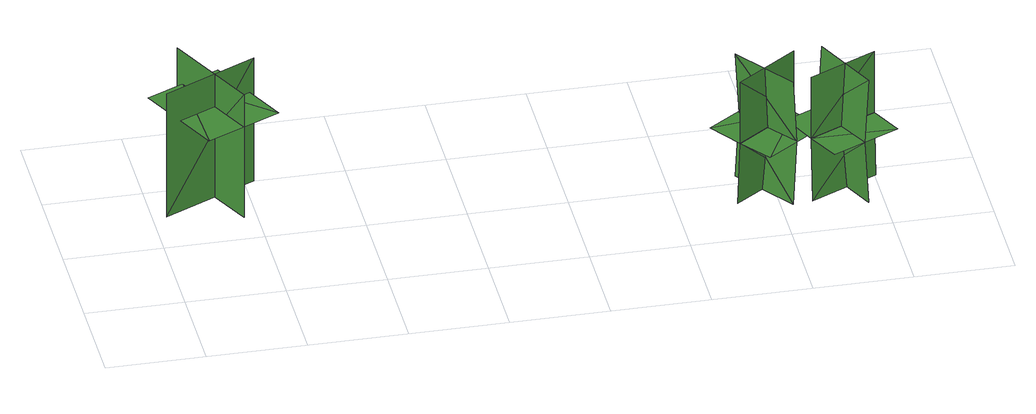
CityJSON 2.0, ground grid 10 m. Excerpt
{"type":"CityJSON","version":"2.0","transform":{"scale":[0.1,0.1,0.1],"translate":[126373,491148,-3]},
"CityObjects":{
"tree1":{"type":"SolitaryVegetationObject","geometry":[{"type":"MultiSurface","lod":"1","boundaries":[[[0,1,2]],[[0,2,3]],[[4,5,6]],[[4,6,7]],[[8,9,10]],[[8,10,11]],[[8,12,13]],[[8,13,9]]]}]},
"tree2":{"type":"SolitaryVegetationObject","geometry":[{"type":"MultiSurface","lod":"1","boundaries":[[[14,15,16]],[[14,16,17]],[[18,19,20]],[[18,20,21]],[[22,23,19]],[[22,19,18]],[[24,25,15]],[[24,15,14]],[[14,15,26]],[[14,26,27]],[[14,28,29]],[[14,29,15]]]}]},
"tree3":{"type":"SolitaryVegetationObject","geometry":[{"type":"MultiSurface","lod":"1","boundaries":[[[30,31,32]],[[30,32,33]],[[34,35,36]],[[34,36,37]],[[38,39,35]],[[38,35,34]],[[40,41,31]],[[40,31,30]],[[30,31,42]],[[30,42,43]],[[30,44,45]],[[30,45,31]]]}]}
},
"vertices":[
[37,215,17],[83,119,17],[83,119,158],[37,215,158],[10,136,17],[106,182,17],[106,182,158],[10,136,158],[41,207,121],[83,119,121],[121,137,121],[79,225,121],[3,189,121],[45,101,121],
[624,107,75],[562,62,75],[585,30,76],[647,74,76],[616,54,75],[572,116,75],[568,114,145],[612,52,145],[612,52,5],[568,114,5],[622,109,5],[560,65,5],[562,62,145],[624,107,145],[601,138,76],[539,94,76],
[628,42,85],[697,75,85],[680,111,86],[611,78,86],[645,92,85],[677,23,85],[681,25,155],[649,94,155],[649,94,15],[681,25,15],[629,39,15],[698,72,15],[697,75,155],[628,42,155],[644,7,86],[713,40,86]
]}
